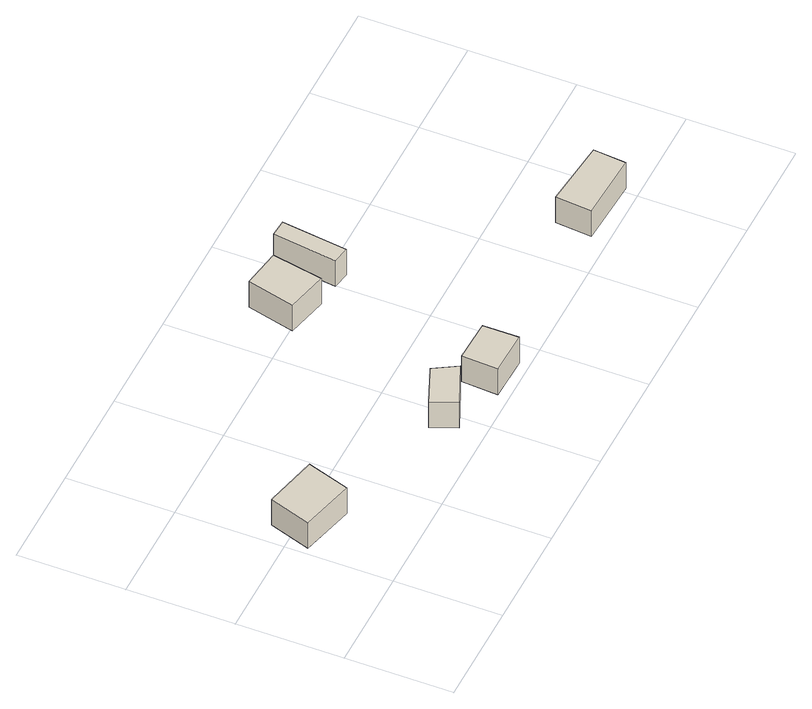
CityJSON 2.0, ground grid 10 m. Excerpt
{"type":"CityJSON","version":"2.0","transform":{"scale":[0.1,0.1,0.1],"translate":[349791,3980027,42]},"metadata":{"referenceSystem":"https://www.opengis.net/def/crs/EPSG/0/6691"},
"CityObjects":{
"building1":{"type":"Building","attributes":{"measuredHeight":3},"geometry":[{"type":"Solid","lod":"1","boundaries":[[[[0,1,2,3]],[[2,4,5,3]],[[1,6,4,2]],[[0,7,6,1]],[[3,5,7,0]],[[4,6,7,5]]]]}]},
"building2":{"type":"Building","attributes":{"measuredHeight":3},"geometry":[{"type":"Solid","lod":"1","boundaries":[[[[8,9,10,11]],[[10,12,13,11]],[[9,14,12,10]],[[8,15,14,9]],[[11,13,15,8]],[[12,14,15,13]]]]}]},
"building3":{"type":"Building","attributes":{"measuredHeight":3},"geometry":[{"type":"Solid","lod":"1","boundaries":[[[[16,17,18,19]],[[18,20,21,19]],[[17,22,20,18]],[[16,23,22,17]],[[19,21,23,16]],[[20,22,23,21]]]]}]},
"building4":{"type":"Building","attributes":{"measuredHeight":3},"geometry":[{"type":"Solid","lod":"1","boundaries":[[[[24,25,26,27]],[[26,28,29,27]],[[25,30,28,26]],[[24,31,30,25]],[[27,29,31,24]],[[28,30,31,29]]]]}]},
"building5":{"type":"Building","attributes":{"measuredHeight":3},"geometry":[{"type":"Solid","lod":"1","boundaries":[[[[32,33,34,35]],[[34,36,37,35]],[[33,38,36,34]],[[32,39,38,33]],[[35,37,39,32]],[[36,38,39,37]]]]}]},
"building6":{"type":"Building","attributes":{"measuredHeight":3},"geometry":[{"type":"Solid","lod":"1","boundaries":[[[[40,41,42,43]],[[42,44,45,43]],[[41,46,44,42]],[[40,47,46,41]],[[43,45,47,40]],[[44,46,47,45]]]]}]}
},
"vertices":[
[70,108,10],[57,68,10],[6,81,10],[19,120,10],[6,81,40],[19,120,40],[57,68,40],[70,108,40],
[214,62,11],[227,40,11],[187,23,11],[177,47,11],[187,23,41],[177,47,41],[227,40,41],[214,62,41],
[278,43,11],[278,9,11],[236,10,11],[238,44,11],[236,10,41],[238,44,41],[278,9,41],[278,43,41],
[285,237,9],[276,189,9],[237,198,9],[248,243,9],[237,198,39],[248,243,39],[276,189,39],[285,237,39],
[324,246,9],[316,184,9],[300,187,9],[308,247,9],[300,187,39],[308,247,39],[316,184,39],[324,246,39],
[508,44,9],[505,13,9],[441,16,9],[444,50,9],[441,16,39],[444,50,39],[505,13,39],[508,44,39]
]}
